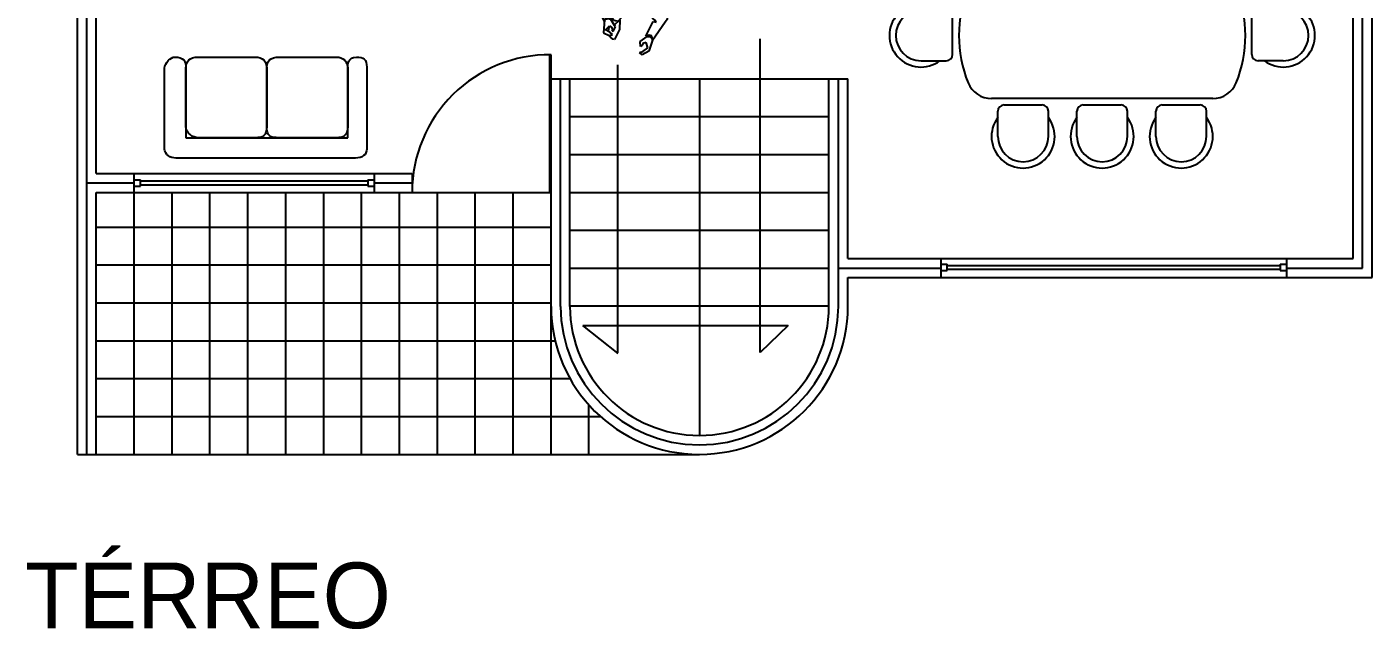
# Model space of a CAD drawing. Header units: millimetres. Extents: x 686.5 to 717.1, y 236.1 to 261.6.
# Drawn here: x 698.697 to 701.359, y 236.421 to 237.613 of the extents above; entities that cross this region are included whole.
import ezdxf

# ---------------------------------------------------------------- set-up
doc = ezdxf.new("R2010")
doc.units = ezdxf.units.MM
doc.linetypes.add('ACAD_ISO04W100', pattern=[30.5, 24, -3, 0.5, -3])
for name, color, linetype in [('3', 1, 'Continuous'), ('EJE', 4, 'ACAD_ISO04W100'), ('ESCALERAS', 5, 'Continuous'), ('LETREROS', 31, 'Continuous'), ('MUE', 2, 'Continuous'), ('MURO1', 3, 'Continuous'), ('PUERTAS', 191, 'Continuous'), ('VENTANAS', 111, 'Continuous')]:
    doc.layers.add(name, color=color, linetype=linetype)

# ---------------------------------------------------------------- blocks, each defined once
blk = doc.blocks.new('PERSON')
at = {"layer": '3', "color": 2, "linetype": 'Continuous'}
for p, q in [((-0.267, 0.155), (-0.255, 0.255)), ((-0.255, 0.255), (-0.208, 0.292)), ((-0.208, 0.267), (-0.243, 0.23)), ((-0.243, 0.23), (-0.22, 0.192)), ((-0.208, 0.292), (-0.184, 0.28)), ((-0.184, 0.28), (-0.208, 0.267)), ((-0.196, 0.217), (-0.184, 0.23)), ((-0.196, 0.205), (-0.196, 0.217)), ((-0.184, 0.23), (-0.172, 0.192)), ((0.006, 0.13), (0.03, 0.217)), ((0.03, 0.217), (0.042, 0.217)), ((0.042, 0.217), (0.065, 0.205)), ((-0.338, 0.005), (-0.267, 0.167)), ((-0.267, 0.167), (-0.255, 0.13)), ((-0.243, 0.142), (-0.267, 0.155)), ((-0.255, 0.13), (-0.232, 0.13)), ((-0.208, 0.142), (-0.243, 0.017)), ((-0.22, 0.142), (-0.243, 0.142)), ((-0.232, 0.13), (-0.208, 0.142)), ((-0.22, 0.192), (-0.196, 0.205)), ((-0.172, 0.192), (-0.22, 0.142)), ((0.018, 0.055), (0.006, 0.13)), ((0.053, 0.155), (0.042, 0.117)), ((0.042, 0.117), (0.089, 0.067)), ((0.077, 0.192), (0.053, 0.18)), ((0.053, 0.18), (0.077, 0.167)), ((0.065, 0.142), (0.053, 0.155)), ((0.065, 0.205), (0.072, 0.19)), ((0.065, 0.13), (0.065, 0.142)), ((0.089, 0.117), (0.065, 0.13)), ((0.125, 0.18), (0.077, 0.192)), ((0.077, 0.167), (0.113, 0.155)), ((0.084, 0.165), (0.089, 0.155)), ((0.113, 0.155), (0.089, 0.117)), ((0.089, 0.155), (0.089, 0.117)), ((0.137, 0.08), (0.125, 0.18)), ((-0.35, -0.02), (-0.338, 0.005)), ((-0.267, 0.017), (-0.255, 0.005)), ((-0.243, 0.017), (-0.267, 0.017)), ((-0.255, 0.005), (-0.232, -0.008)), ((0.006, 0.03), (-0.041, -0.039)), ((0.03, 0.067), (0.006, 0.03)), ((0.053, 0.105), (0.018, 0.055)), ((0.065, 0.067), (0.03, 0.067)), ((0.089, 0.067), (0.053, 0.105)), ((0.101, 0.03), (0.065, 0.067)), ((0.077, 0.067), (0.113, 0.005)), ((0.101, 0.055), (0.077, 0.067)), ((0.089, 0.067), (0.113, 0.067)), ((0.125, 0.055), (0.101, 0.055)), ((0.101, -0.07), (0.101, 0.03)), ((0.113, 0.067), (0.137, 0.08)), ((0.113, 0.005), (0.137, 0.005)), ((0.137, 0.092), (0.125, 0.055)), ((0.137, 0.005), (0.125, -0.008)), ((0.208, -0.008), (0.137, 0.092)), ((-0.315, -0.133), (-0.35, -0.02)), ((-0.291, -0.083), (-0.315, -0.133)), ((-0.303, -0.158), (-0.303, -0.058)), ((-0.303, -0.058), (-0.16, -0.133)), ((-0.255, -0.083), (-0.291, -0.083)), ((-0.232, -0.033), (-0.255, -0.083)), ((-0.243, -0.083), (-0.22, -0.07)), ((-0.16, -0.12), (-0.243, -0.083)), ((-0.232, -0.008), (-0.232, -0.033)), ((-0.22, -0.07), (-0.172, -0.07)), ((-0.172, -0.07), (-0.125, -0.083)), ((-0.125, -0.083), (-0.148, -0.108)), ((-0.019, -0.058), (0.053, -0.058)), ((0.042, -0.07), (-0.006, -0.083)), ((-0.006, -0.083), (0.018, -0.108)), ((0.03, -0.133), (0.172, -0.058)), ((0.03, -0.12), (0.113, -0.083)), ((0.089, -0.07), (0.042, -0.07)), ((0.053, -0.058), (0.101, -0.07)), ((0.113, -0.083), (0.089, -0.07)), ((0.125, -0.008), (0.101, -0.02)), ((0.101, -0.02), (0.101, -0.045)), ((0.101, -0.045), (0.125, -0.083)), ((0.125, -0.083), (0.16, -0.083)), ((0.16, -0.083), (0.184, -0.133)), ((0.172, -0.058), (0.172, -0.158)), ((0.184, -0.133), (0.22, -0.033)), ((0.22, -0.033), (0.208, -0.008)), ((-0.303, -0.158), (-0.303, -0.158)), ((-0.16, -0.233), (-0.303, -0.158)), ((-0.232, -0.295), (-0.255, -0.195)), ((-0.255, -0.195), (-0.232, -0.195)), ((-0.232, -0.195), (-0.16, -0.245)), ((-0.148, -0.12), (-0.16, -0.12)), ((-0.16, -0.133), (-0.137, -0.133)), ((-0.137, -0.108), (-0.148, -0.12)), ((-0.148, -0.108), (-0.137, -0.108)), ((-0.137, -0.133), (-0.125, -0.208)), ((-0.125, -0.208), (-0.089, -0.233)), ((-0.03, -0.233), (-0.006, -0.208)), ((-0.006, -0.208), (0.006, -0.133)), ((-0.006, -0.258), (0.113, -0.195)), ((0.006, -0.108), (0.018, -0.12)), ((0.018, -0.108), (0.006, -0.108)), ((0.006, -0.133), (0.03, -0.133)), ((0.018, -0.12), (0.03, -0.12)), ((0.172, -0.158), (0.03, -0.233)), ((0.113, -0.195), (0.077, -0.27)), ((0.172, -0.158), (0.172, -0.158)), ((-0.232, -0.27), (-0.208, -0.37)), ((-0.184, -0.32), (-0.232, -0.27)), ((-0.137, -0.308), (-0.232, -0.295)), ((-0.077, -0.283), (-0.184, -0.32)), ((0.03, -0.233), (-0.16, -0.233)), ((-0.16, -0.245), (-0.006, -0.258)), ((-0.065, -0.27), (-0.137, -0.308)), ((-0.137, -0.408), (-0.077, -0.283)), ((-0.089, -0.233), (-0.03, -0.233)), ((-0.006, -0.283), (-0.065, -0.27)), ((0.077, -0.27), (-0.006, -0.283)), ((-0.208, -0.37), (-0.172, -0.408)), ((-0.172, -0.408), (-0.137, -0.408))]:
    blk.add_line(p, q, dxfattribs=at)
for centre, radius, start, end in [((0.004, -0.133), 0.141, 163.6556, 180), ((-0.03, -0.123), 0.105, 144.7016, 163.6556), ((-0.052, -0.107), 0.0785, 120.3297, 144.7016), ((-0.066, -0.084), 0.0511, 90, 120.3297), ((-0.066, -0.084), 0.0511, 59.6703, 90), ((-0.08, -0.107), 0.0785, 35.2984, 59.6703), ((-0.101, -0.123), 0.105, 16.3444, 35.2984), ((-0.136, -0.133), 0.141, 360, 16.3444), ((0.004, -0.133), 0.141, 180, 196.3444), ((-0.03, -0.143), 0.105, 196.3444, 215.2984), ((-0.052, -0.159), 0.0785, 215.2984, 239.6703), ((-0.08, -0.159), 0.0785, 300.3297, 324.7016), ((-0.101, -0.143), 0.105, 324.7016, 343.6556), ((-0.136, -0.133), 0.141, 343.6556, 0), ((-0.066, -0.182), 0.0511, 239.6703, 270), ((-0.066, -0.182), 0.0511, 270, 300.3297)]:
    blk.add_arc(centre, radius, start, end, dxfattribs=at)
blk = doc.blocks.new('COMEDOR1')
at = {"layer": '3', "color": 2}
for p, q in [((-0.837, 0.826), (-0.837, 0.626)), ((-0.437, 0.826), (-0.437, 0.626)), ((-0.211, 0.826), (-0.211, 0.626)), ((0.189, 0.826), (0.189, 0.626)), ((0.415, 0.826), (0.415, 0.626)), ((0.815, 0.826), (0.815, 0.626)), ((-0.787, 0.576), (-0.487, 0.576)), ((-0.161, 0.576), (0.139, 0.576)), ((0.465, 0.576), (0.765, 0.576)), ((0.865, 0.526), (-0.887, 0.526)), ((-1.445, 0.226), (-1.245, 0.226)), ((1.423, 0.226), (1.223, 0.226)), ((-1.195, -0.124), (-1.195, 0.176)), ((1.173, -0.124), (1.173, 0.176)), ((-1.445, -0.174), (-1.245, -0.174)), ((1.423, -0.174), (1.223, -0.174)), ((0.865, -0.474), (-0.887, -0.474)), ((-0.787, -0.524), (-0.487, -0.524)), ((-0.161, -0.524), (0.139, -0.524)), ((0.465, -0.524), (0.765, -0.524)), ((-0.837, -0.774), (-0.837, -0.574)), ((-0.437, -0.774), (-0.437, -0.574)), ((-0.211, -0.774), (-0.211, -0.574)), ((0.189, -0.774), (0.189, -0.574)), ((0.415, -0.774), (0.415, -0.574)), ((0.815, -0.774), (0.815, -0.574))]:
    blk.add_line(p, q, dxfattribs=at)
for centre, radius, start, end in [((-0.637, 0.826), 0.25, 323.1301, 216.8699), ((-0.011, 0.826), 0.25, 323.1301, 216.8699), ((0.615, 0.826), 0.25, 323.1301, 216.8699), ((-0.637, 0.826), 0.2, 360, 180), ((-0.011, 0.826), 0.2, 360, 180), ((0.615, 0.826), 0.2, 360, 180), ((-0.787, 0.626), 0.05, 180, 270), ((-0.487, 0.626), 0.05, 270, 360), ((-0.161, 0.626), 0.05, 180, 270), ((0.139, 0.626), 0.05, 270, 360), ((0.465, 0.626), 0.05, 180, 270), ((0.765, 0.626), 0.05, 270, 360), ((-0.887, 0.326), 0.2, 90, 157.9757), ((0.865, 0.326), 0.2, 22.0243, 90), ((-0.145, 0.026), 1, 157.9757, 202.0243), ((0.123, 0.026), 1, 337.9757, 22.0243), ((-1.445, 0.026), 0.25, 53.1301, 306.8699), ((-1.445, 0.026), 0.2, 90, 270), ((-1.245, 0.176), 0.05, 360, 90), ((1.223, 0.176), 0.05, 90, 180), ((1.423, 0.026), 0.25, 233.1301, 126.8699), ((1.423, 0.026), 0.2, 270, 90), ((-1.245, -0.124), 0.05, 270, 360), ((1.223, -0.124), 0.05, 180, 270), ((-0.887, -0.274), 0.2, 202.0243, 270), ((0.865, -0.274), 0.2, 270, 337.9757), ((-0.787, -0.574), 0.05, 90, 180), ((-0.487, -0.574), 0.05, 360, 90), ((-0.161, -0.574), 0.05, 90, 180), ((0.139, -0.574), 0.05, 360, 90), ((0.465, -0.574), 0.05, 90, 180), ((0.765, -0.574), 0.05, 360, 90), ((-0.637, -0.774), 0.25, 143.1301, 36.8699), ((-0.011, -0.774), 0.25, 143.1301, 36.8699), ((0.615, -0.774), 0.25, 143.1301, 36.8699), ((-0.637, -0.774), 0.2, 180, 360), ((-0.011, -0.774), 0.2, 180, 360), ((0.615, -0.774), 0.2, 180, 360)]:
    blk.add_arc(centre, radius, start, end, dxfattribs=at)
blk = doc.blocks.new('SILLON2')
at = {"color": 2}
for p, q in [((-0.783, 0.449), (-0.782, 0.464)), ((-0.783, 0.449), (-0.782, 0.464)), ((-0.783, -0.2), (-0.783, 0.449)), ((-0.783, -0.2), (-0.783, 0.449)), ((-0.782, 0.464), (-0.777, 0.479)), ((-0.782, 0.464), (-0.777, 0.479)), ((-0.777, 0.479), (-0.77, 0.491)), ((-0.777, 0.479), (-0.77, 0.491)), ((-0.77, 0.491), (-0.758, 0.501)), ((-0.77, 0.491), (-0.758, 0.501)), ((-0.758, 0.501), (-0.746, 0.51)), ((-0.758, 0.501), (-0.746, 0.51)), ((-0.746, 0.51), (-0.731, 0.515)), ((-0.746, 0.51), (-0.731, 0.515)), ((-0.731, 0.515), (-0.713, 0.518)), ((-0.731, 0.515), (-0.713, 0.518)), ((-0.713, 0.518), (-0.695, 0.52)), ((-0.713, 0.518), (-0.695, 0.52)), ((-0.695, 0.52), (0.728, 0.52)), ((-0.695, 0.52), (-0.695, 0.52)), ((-0.695, 0.52), (0.728, 0.52)), ((0.728, 0.52), (0.745, 0.518)), ((0.728, 0.52), (0.745, 0.518)), ((0.745, 0.518), (0.76, 0.515)), ((0.745, 0.518), (0.76, 0.515)), ((0.76, 0.515), (0.775, 0.51)), ((0.76, 0.515), (0.775, 0.51)), ((0.775, 0.51), (0.788, 0.501)), ((0.775, 0.51), (0.788, 0.501)), ((0.788, 0.501), (0.8, 0.491)), ((0.788, 0.501), (0.8, 0.491)), ((0.8, 0.491), (0.808, 0.479)), ((0.8, 0.491), (0.808, 0.479)), ((0.808, 0.479), (0.815, 0.464)), ((0.808, 0.479), (0.815, 0.464)), ((0.815, 0.464), (0.817, 0.449)), ((0.815, 0.464), (0.817, 0.449)), ((0.817, 0.449), (0.817, -0.192)), ((0.817, 0.449), (0.817, 0.449)), ((0.817, 0.449), (0.817, -0.192)), ((-0.633, 0.359), (-0.633, 0.359)), ((0.648, 0.359), (-0.633, 0.359)), ((-0.633, 0.359), (-0.633, -0.192)), ((-0.633, 0.359), (-0.633, -0.192)), ((0.648, 0.359), (-0.633, 0.359)), ((-0.626, 0.314), (-0.618, 0.331)), ((-0.626, 0.314), (-0.618, 0.331)), ((-0.618, 0.331), (-0.608, 0.342)), ((-0.618, 0.331), (-0.608, 0.342)), ((-0.608, 0.342), (-0.594, 0.351)), ((-0.608, 0.342), (-0.594, 0.351)), ((-0.594, 0.351), (-0.579, 0.356)), ((-0.594, 0.351), (-0.579, 0.356)), ((-0.579, 0.356), (-0.562, 0.357)), ((-0.579, 0.356), (-0.562, 0.357)), ((-0.562, 0.357), (-0.544, 0.359)), ((-0.562, 0.357), (-0.544, 0.359)), ((-0.544, 0.359), (-0.544, 0.359)), ((-0.544, 0.359), (-0.09, 0.359)), ((-0.544, 0.359), (-0.09, 0.359)), ((-0.09, 0.359), (-0.065, 0.357)), ((-0.09, 0.359), (-0.065, 0.357)), ((-0.065, 0.357), (-0.045, 0.356)), ((-0.065, 0.357), (-0.045, 0.356)), ((-0.045, 0.356), (-0.027, 0.351)), ((-0.045, 0.356), (-0.027, 0.351)), ((-0.027, 0.351), (-0.013, 0.342)), ((-0.027, 0.351), (-0.013, 0.342)), ((-0.013, 0.342), (-0.003, 0.331)), ((-0.013, 0.342), (-0.003, 0.331)), ((-0.003, 0.331), (0.003, 0.314)), ((-0.003, 0.331), (0.003, 0.314)), ((0.015, 0.314), (0.022, 0.331)), ((0.015, 0.314), (0.022, 0.331)), ((0.022, 0.331), (0.033, 0.342)), ((0.022, 0.331), (0.033, 0.342)), ((0.033, 0.342), (0.045, 0.351)), ((0.033, 0.342), (0.045, 0.351)), ((0.045, 0.351), (0.06, 0.356)), ((0.045, 0.351), (0.06, 0.356)), ((0.06, 0.356), (0.079, 0.357)), ((0.06, 0.356), (0.079, 0.357)), ((0.079, 0.357), (0.097, 0.359)), ((0.079, 0.357), (0.097, 0.359)), ((0.097, 0.359), (0.097, 0.359)), ((0.097, 0.359), (0.551, 0.359)), ((0.097, 0.359), (0.551, 0.359)), ((0.551, 0.359), (0.567, 0.357)), ((0.551, 0.359), (0.567, 0.357)), ((0.567, 0.357), (0.584, 0.352)), ((0.567, 0.357), (0.584, 0.352)), ((0.584, 0.352), (0.601, 0.346)), ((0.584, 0.352), (0.601, 0.346)), ((0.601, 0.346), (0.616, 0.334)), ((0.601, 0.346), (0.616, 0.334)), ((0.616, 0.334), (0.629, 0.322)), ((0.616, 0.334), (0.629, 0.322)), ((0.629, 0.322), (0.639, 0.307)), ((0.629, 0.322), (0.639, 0.307)), ((0.648, -0.192), (0.648, 0.359)), ((0.648, -0.192), (0.648, 0.359)), ((-0.633, 0.27), (-0.631, 0.295)), ((-0.633, 0.27), (-0.631, 0.295)), ((-0.633, -0.192), (-0.633, 0.27)), ((-0.633, -0.192), (-0.633, 0.27)), ((-0.631, 0.295), (-0.626, 0.314)), ((-0.631, 0.295), (-0.626, 0.314)), ((0.003, 0.314), (0.007, 0.295)), ((0.003, 0.314), (0.007, 0.295)), ((0.007, 0.295), (0.008, 0.27)), ((0.007, 0.295), (0.008, 0.27)), ((0.008, 0.27), (0.01, 0.295)), ((0.008, 0.27), (0.01, 0.295)), ((0.008, 0.27), (0.008, -0.192)), ((0.008, 0.27), (0.008, 0.27)), ((0.008, 0.27), (0.008, -0.192)), ((0.008, -0.192), (0.008, 0.27)), ((0.008, -0.192), (0.008, 0.27)), ((0.01, 0.295), (0.015, 0.314)), ((0.01, 0.295), (0.015, 0.314)), ((0.639, 0.307), (0.646, 0.289)), ((0.639, 0.307), (0.646, 0.289)), ((0.646, 0.289), (0.648, 0.27)), ((0.646, 0.289), (0.648, 0.27)), ((0.648, 0.27), (0.648, -0.192)), ((0.648, 0.27), (0.648, 0.27)), ((0.648, 0.27), (0.648, -0.192)), ((-0.783, -0.2), (-0.783, -0.2)), ((-0.782, -0.222), (-0.783, -0.2)), ((-0.782, -0.222), (-0.783, -0.2)), ((-0.633, -0.203), (-0.634, -0.217)), ((-0.633, -0.203), (-0.634, -0.217)), ((-0.633, -0.192), (-0.633, -0.192)), ((-0.631, -0.21), (-0.633, -0.192)), ((-0.631, -0.21), (-0.633, -0.192)), ((-0.633, -0.192), (-0.633, -0.203)), ((-0.633, -0.192), (-0.633, -0.203)), ((-0.626, -0.228), (-0.631, -0.21)), ((-0.626, -0.228), (-0.631, -0.21)), ((0.007, -0.21), (0.003, -0.228)), ((0.007, -0.21), (0.003, -0.228)), ((0.008, -0.192), (0.007, -0.21)), ((0.008, -0.192), (0.007, -0.21)), ((0.008, -0.192), (0.008, -0.192)), ((0.01, -0.21), (0.008, -0.192)), ((0.01, -0.21), (0.008, -0.192)), ((0.015, -0.228), (0.01, -0.21)), ((0.015, -0.228), (0.01, -0.21)), ((0.646, -0.21), (0.643, -0.228)), ((0.646, -0.21), (0.643, -0.228)), ((0.648, -0.192), (0.646, -0.21)), ((0.648, -0.192), (0.646, -0.21)), ((0.648, -0.192), (0.648, -0.192)), ((0.649, -0.21), (0.648, -0.192)), ((0.649, -0.21), (0.648, -0.192)), ((0.651, -0.228), (0.649, -0.21)), ((0.651, -0.228), (0.649, -0.21)), ((0.815, -0.208), (0.808, -0.223)), ((0.815, -0.208), (0.808, -0.223)), ((0.817, -0.192), (0.815, -0.208)), ((0.817, -0.192), (0.815, -0.208)), ((-0.778, -0.238), (-0.782, -0.222)), ((-0.778, -0.238), (-0.782, -0.222)), ((-0.772, -0.252), (-0.778, -0.238)), ((-0.772, -0.252), (-0.778, -0.238)), ((-0.768, -0.259), (-0.772, -0.252)), ((-0.768, -0.259), (-0.772, -0.252)), ((-0.763, -0.264), (-0.768, -0.259)), ((-0.763, -0.264), (-0.768, -0.259)), ((-0.751, -0.272), (-0.763, -0.264)), ((-0.751, -0.272), (-0.763, -0.264)), ((-0.738, -0.277), (-0.751, -0.272)), ((-0.738, -0.277), (-0.751, -0.272)), ((-0.721, -0.279), (-0.738, -0.277)), ((-0.721, -0.279), (-0.738, -0.277)), ((-0.703, -0.28), (-0.721, -0.279)), ((-0.703, -0.28), (-0.721, -0.279)), ((-0.679, -0.277), (-0.703, -0.28)), ((-0.679, -0.277), (-0.703, -0.28)), ((-0.663, -0.27), (-0.679, -0.277)), ((-0.663, -0.27), (-0.679, -0.277)), ((-0.656, -0.265), (-0.663, -0.27)), ((-0.656, -0.265), (-0.663, -0.27)), ((-0.649, -0.259), (-0.656, -0.265)), ((-0.649, -0.259), (-0.656, -0.265)), ((-0.641, -0.247), (-0.649, -0.259)), ((-0.641, -0.247), (-0.649, -0.259)), ((-0.636, -0.232), (-0.641, -0.247)), ((-0.636, -0.232), (-0.641, -0.247)), ((-0.634, -0.217), (-0.636, -0.232)), ((-0.634, -0.217), (-0.636, -0.232)), ((-0.618, -0.243), (-0.626, -0.228)), ((-0.618, -0.243), (-0.626, -0.228)), ((-0.616, -0.247), (-0.618, -0.243)), ((-0.616, -0.247), (-0.618, -0.243)), ((-0.613, -0.25), (-0.616, -0.247)), ((-0.613, -0.25), (-0.616, -0.247)), ((-0.608, -0.257), (-0.613, -0.25)), ((-0.608, -0.257), (-0.613, -0.25)), ((-0.594, -0.267), (-0.608, -0.257)), ((-0.594, -0.267), (-0.608, -0.257)), ((-0.579, -0.274), (-0.594, -0.267)), ((-0.579, -0.274), (-0.594, -0.267)), ((-0.562, -0.279), (-0.579, -0.274)), ((-0.562, -0.279), (-0.579, -0.274)), ((-0.544, -0.28), (-0.562, -0.279)), ((-0.544, -0.28), (-0.562, -0.279)), ((-0.09, -0.28), (-0.544, -0.28)), ((-0.09, -0.28), (-0.544, -0.28)), ((-0.065, -0.279), (-0.09, -0.28)), ((-0.065, -0.279), (-0.09, -0.28)), ((-0.09, -0.28), (-0.09, -0.28)), ((-0.045, -0.274), (-0.065, -0.279)), ((-0.045, -0.274), (-0.065, -0.279)), ((-0.027, -0.267), (-0.045, -0.274)), ((-0.027, -0.267), (-0.045, -0.274)), ((-0.013, -0.257), (-0.027, -0.267)), ((-0.013, -0.257), (-0.027, -0.267)), ((-0.003, -0.243), (-0.013, -0.257)), ((-0.003, -0.243), (-0.013, -0.257)), ((0.003, -0.228), (-0.003, -0.243)), ((0.003, -0.228), (-0.003, -0.243)), ((0.022, -0.243), (0.015, -0.228)), ((0.022, -0.243), (0.015, -0.228)), ((0.033, -0.257), (0.022, -0.243)), ((0.033, -0.257), (0.022, -0.243)), ((0.045, -0.267), (0.033, -0.257)), ((0.045, -0.267), (0.033, -0.257)), ((0.06, -0.274), (0.045, -0.267)), ((0.06, -0.274), (0.045, -0.267)), ((0.079, -0.279), (0.06, -0.274)), ((0.079, -0.279), (0.06, -0.274)), ((0.097, -0.28), (0.079, -0.279)), ((0.097, -0.28), (0.079, -0.279)), ((0.551, -0.28), (0.097, -0.28)), ((0.551, -0.28), (0.097, -0.28)), ((0.576, -0.279), (0.551, -0.28)), ((0.576, -0.279), (0.551, -0.28)), ((0.551, -0.28), (0.551, -0.28)), ((0.596, -0.274), (0.576, -0.279)), ((0.596, -0.274), (0.576, -0.279)), ((0.612, -0.267), (0.596, -0.274)), ((0.612, -0.267), (0.596, -0.274)), ((0.626, -0.257), (0.612, -0.267)), ((0.626, -0.257), (0.612, -0.267)), ((0.636, -0.243), (0.626, -0.257)), ((0.636, -0.243), (0.626, -0.257)), ((0.643, -0.228), (0.636, -0.243)), ((0.643, -0.228), (0.636, -0.243)), ((0.658, -0.243), (0.651, -0.228)), ((0.658, -0.243), (0.651, -0.228)), ((0.666, -0.257), (0.658, -0.243)), ((0.666, -0.257), (0.658, -0.243)), ((0.678, -0.267), (0.666, -0.257)), ((0.678, -0.267), (0.666, -0.257)), ((0.693, -0.274), (0.678, -0.267)), ((0.693, -0.274), (0.678, -0.267)), ((0.713, -0.279), (0.693, -0.274)), ((0.713, -0.279), (0.693, -0.274)), ((0.736, -0.28), (0.713, -0.279)), ((0.736, -0.28), (0.713, -0.279)), ((0.75, -0.279), (0.736, -0.28)), ((0.75, -0.279), (0.736, -0.28)), ((0.763, -0.272), (0.75, -0.279)), ((0.763, -0.272), (0.75, -0.279)), ((0.776, -0.264), (0.763, -0.272)), ((0.776, -0.264), (0.763, -0.272)), ((0.783, -0.259), (0.776, -0.264)), ((0.783, -0.259), (0.776, -0.264)), ((0.79, -0.252), (0.783, -0.259)), ((0.79, -0.252), (0.783, -0.259)), ((0.8, -0.238), (0.79, -0.252)), ((0.8, -0.238), (0.79, -0.252)), ((0.808, -0.223), (0.8, -0.238)), ((0.808, -0.223), (0.8, -0.238))]:
    blk.add_line(p, q, dxfattribs=at)

msp = doc.modelspace()

# ---------------------------------------------------------------- linework, layer by layer
at = {"layer": 'EJE'}
for p, q in [((698.8156, 236.767), (698.8156, 238.3545)), ((701.3406, 237.1358), (701.3406, 238.3545)), ((699.7531, 237.0599), (699.7531, 237.5108)), ((700.3031, 237.0599), (700.3031, 237.5108)), ((698.8156, 237.3045), (698.9094, 237.3045)), ((699.3844, 237.3045), (699.4594, 237.3045)), ((700.3031, 237.1358), (700.5058, 237.1358)), ((701.1898, 237.1358), (701.3406, 237.1358))]:
    msp.add_line(p, q, dxfattribs=at)
msp.add_arc((700.0281, 237.0608), 0.275, 180.175, 359.825, dxfattribs=at)
at = {"layer": 'ESCALERAS'}
for p, q in [((699.7719, 237.5108), (700.2844, 237.5108)), ((700.0281, 237.5108), (700.0281, 236.8045)), ((699.7719, 237.4358), (700.2844, 237.4358)), ((699.7719, 237.3608), (700.2844, 237.3608)), ((699.7719, 237.2858), (700.2844, 237.2858)), ((699.7719, 237.2108), (700.2844, 237.2108)), ((699.7719, 237.1358), (700.2844, 237.1358)), ((699.7719, 237.0608), (700.2844, 237.0608))]:
    msp.add_line(p, q, dxfattribs=at)
at = {"layer": 'MUE'}
for p, q in [((700.1485, 236.9687), (700.1485, 237.5898)), ((699.8656, 237.538), (699.8656, 236.9684)), ((698.9094, 236.767), (698.9094, 237.2858)), ((698.9844, 236.767), (698.9844, 237.2858)), ((699.0594, 236.767), (699.0594, 237.2858)), ((699.1344, 236.767), (699.1344, 237.2858)), ((699.2094, 236.767), (699.2094, 237.2858)), ((699.2844, 236.767), (699.2844, 237.2858)), ((699.3594, 236.767), (699.3594, 237.2858)), ((699.4344, 236.767), (699.4344, 237.2858)), ((699.5094, 236.767), (699.5094, 237.2858)), ((699.5844, 236.767), (699.5844, 237.2858)), ((699.6594, 236.767), (699.6594, 237.2858)), ((698.8344, 237.217), (699.7344, 237.217)), ((698.8344, 237.142), (699.7344, 237.142)), ((698.8344, 237.067), (699.7344, 237.067)), ((699.7344, 236.767), (699.7344, 237.0599)), ((699.7971, 237.0222), (700.204, 237.0222)), ((699.8674, 236.9668), (699.7971, 237.0222)), ((700.204, 237.0222), (700.1485, 236.9687)), ((698.8344, 236.992), (699.7425, 236.992)), ((698.8344, 236.917), (699.772, 236.917)), ((699.8094, 236.767), (699.8094, 236.8647)), ((698.8344, 236.842), (699.8321, 236.842)), ((698.8344, 236.767), (700.0281, 236.767))]:
    msp.add_line(p, q, dxfattribs=at)
at = {"layer": 'MURO1'}
for p, q in [((698.7969, 236.767), (698.7969, 238.3545)), ((698.8344, 237.3233), (698.8344, 238.3545)), ((701.3594, 237.117), (701.3594, 238.3545)), ((701.3219, 237.1545), (701.3219, 238.017)), ((699.7344, 237.2858), (699.7344, 237.5108)), ((699.7344, 237.5108), (699.7719, 237.5108)), ((699.7719, 237.0599), (699.7719, 237.5108)), ((700.2844, 237.0599), (700.2844, 237.5108)), ((700.2844, 237.5108), (700.3219, 237.5108)), ((700.3219, 237.1545), (700.3219, 237.5108)), ((698.8344, 237.3233), (699.4594, 237.3233)), ((698.9094, 237.2858), (698.9094, 237.3233)), ((699.3844, 237.3233), (699.3844, 237.2858)), ((699.4594, 237.3233), (699.4594, 237.2858)), ((698.8344, 236.767), (698.8344, 237.2858)), ((698.8344, 237.2858), (699.4594, 237.2858)), ((699.7344, 237.0599), (699.7344, 237.2858)), ((700.3219, 237.1545), (701.3219, 237.1545)), ((700.5058, 237.1545), (700.5058, 237.117)), ((701.1898, 237.1545), (701.1898, 237.117)), ((700.3219, 237.0599), (700.3219, 237.117)), ((700.3219, 237.117), (701.3594, 237.117)), ((698.7969, 236.767), (698.8344, 236.767))]:
    msp.add_line(p, q, dxfattribs=at)
for radius, start, end in [(0.2938, 180.1639, 359.8361), (0.2563, 180.1879, 359.8121)]:
    msp.add_arc((700.0281, 237.0608), radius, start, end, dxfattribs=at)
at = {"layer": 'PUERTAS'}
for p, q in [((699.7319, 237.2858), (699.7319, 237.5583)), ((699.7344, 237.2858), (699.7344, 237.5583)), ((699.4594, 237.2858), (699.7344, 237.2858))]:
    msp.add_line(p, q, dxfattribs=at)
msp.add_arc((699.7319, 237.2858), 0.2725, 89.4743, 180, dxfattribs=at)
at = {"layer": 'VENTANAS'}
for p, q in [((698.9094, 237.3108), (698.9219, 237.3108)), ((698.9094, 237.2983), (698.9219, 237.2983)), ((698.9219, 237.2983), (698.9219, 237.3108)), ((698.9219, 237.3083), (699.3719, 237.3083)), ((698.9219, 237.3008), (699.3719, 237.3008)), ((699.3719, 237.3108), (699.3719, 237.2983)), ((699.3719, 237.3108), (699.3844, 237.3108)), ((699.3719, 237.2983), (699.3844, 237.2983)), ((700.5056, 237.1436), (700.5181, 237.1436)), ((700.5181, 237.1311), (700.5181, 237.1436)), ((700.5181, 237.1411), (701.1773, 237.1411)), ((701.1773, 237.1436), (701.1773, 237.1311)), ((701.1773, 237.1436), (701.1898, 237.1436)), ((700.5056, 237.1311), (700.5181, 237.1311)), ((700.5181, 237.1336), (701.1773, 237.1336)), ((701.1773, 237.1311), (701.1898, 237.1311))]:
    msp.add_line(p, q, dxfattribs=at)

# ---------------------------------------------------------------- block references
at = {"layer": 'MUE', "yscale": 0.25, "zscale": 0.25}
for name, p, xscale, rotation in [('PERSON', (699.8777, 237.6401), 0.2499999999999885, 168.8331455570889), ('SILLON2', (699.1739, 237.4837), 0.25, 180)]:
    msp.add_blockref(name, p, dxfattribs=dict(at, xscale=xscale, rotation=rotation))
at = {"layer": 'MURO1', "xscale": 0.25, "yscale": 0.25, "zscale": 0.25}
msp.add_blockref('COMEDOR1', (700.8279, 237.59), dxfattribs=at)

# ---------------------------------------------------------------- texts
at = {"layer": 'LETREROS', "color": 2}
msp.add_text('TÉRREO', height=0.13, dxfattribs=at).set_placement((698.6931, 236.4227))

doc.saveas('drawing.dxf')
